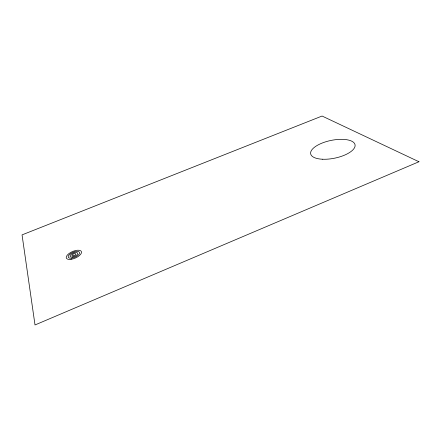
<?xml version="1.0" encoding="UTF-8"?>
<svg xmlns="http://www.w3.org/2000/svg" width="441" height="441" viewBox="0 0 441 441"><rect width="100%" height="100%" fill="white"/><g stroke="black" fill="none" stroke-linecap="round" stroke-linejoin="round"><path stroke-width="0.66" d="M418.95 161.748L35.01 324.962L22.05 234.882L322.073 116.038L418.95 161.748M73.156 255.901A2.056 0.888 -23.4 0 0 75.775 253.999A2.056 0.888 -23.4 0 0 72.693 254.429A2.056 0.888 -23.4 0 0 73.156 255.901M72.451 257.037A4.107 1.775 -23.4 0 0 77.671 253.222A4.107 1.775 -23.4 0 0 71.503 254.093A4.107 1.775 -23.4 0 0 72.451 257.037M71.751 258.172A6.163 2.668 -23.4 0 0 79.567 252.45A6.163 2.668 -23.4 0 0 70.301 253.773A6.163 2.668 -23.4 0 0 71.751 258.172M71.062 259.319A8.219 3.556 -23.4 0 0 81.458 251.673A8.219 3.556 -23.4 0 0 69.094 253.465A8.219 3.556 -23.4 0 0 71.062 259.319M322.729 159.24A22.645 9.057 -11.6 0 0 355.088 145.012A22.645 9.057 -11.6 0 0 320.761 143.634A22.645 9.057 -11.6 0 0 322.729 159.24"/></g></svg>
